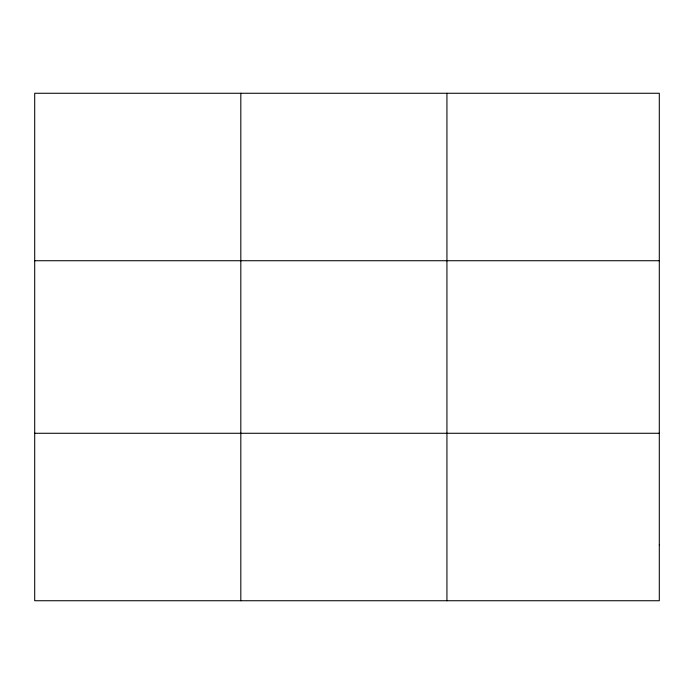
<?xml version="1.0" encoding="UTF-8"?>
<svg xmlns="http://www.w3.org/2000/svg" width="694" height="694" viewBox="0 0 694 694"><rect width="100%" height="100%" fill="white"/><g stroke="black" fill="none" stroke-linecap="round" stroke-linejoin="round"><path stroke-width="1.04" d="M240.818 600.735L240.818 93.265M446.936 600.735L446.936 93.265M34.7 260.727L659.3 260.727M34.7 433.273L659.3 433.273M659.3 544.92L659.3 600.735L34.7 600.735L34.7 93.265L659.3 93.265L659.3 544.92"/></g></svg>
